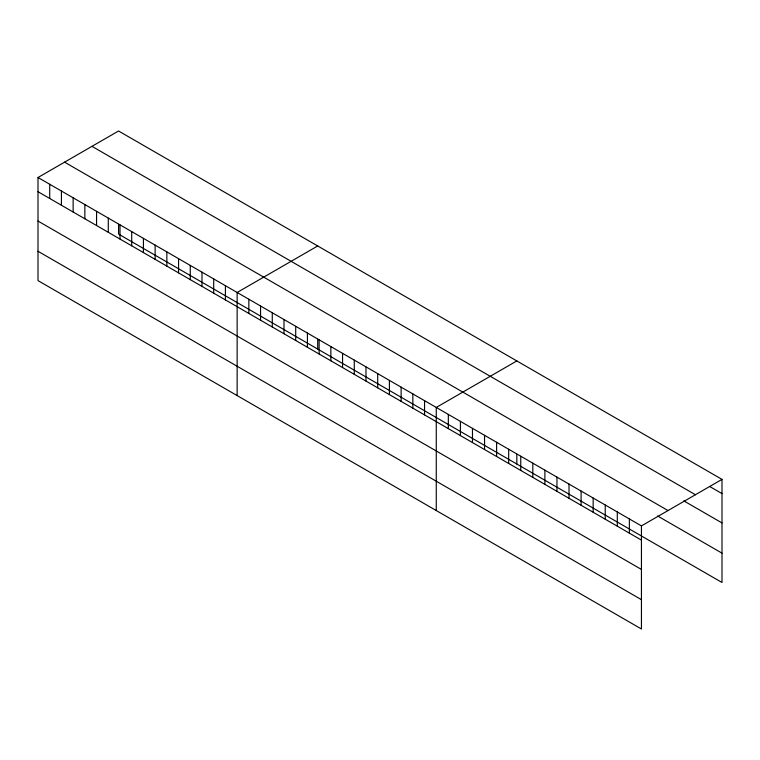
<?xml version="1.0" encoding="UTF-8"?>
<svg xmlns="http://www.w3.org/2000/svg" width="760" height="760" viewBox="0 0 760 760"><rect width="100%" height="100%" fill="white"/><g stroke="black" fill="none" stroke-linecap="round" stroke-linejoin="round"><path stroke-width="1.14" d="M38 177.507L641.44 525.901L641.44 629.005L38 280.611L38 177.507L118.56 130.995L722 479.389L722 582.492L118.56 234.099L118.56 224.323M317.699 245.965L237.139 292.476L237.139 395.58M516.828 360.933L436.269 407.445L436.269 510.549M641.44 525.901L722 479.389M709.935 486.628L722 493.601M91.979 146.347L695.419 494.741M683.781 500.868L722 522.928M64.581 162.165L668.021 510.558M657.637 515.992L722 553.156M38 191.719L641.44 540.113M38 221.055L641.44 569.439M38 251.275L641.44 599.668M629.365 518.938L629.365 533.14M617.3 511.964L617.3 526.177M605.236 505.001L605.236 519.203M593.161 498.028L593.161 512.24M581.096 491.064L581.096 505.267M569.021 484.091L569.021 498.303M556.957 477.128L556.957 491.331M544.892 470.164L544.892 484.367M532.817 463.191L532.817 477.394M520.752 456.228L520.752 470.43M516.828 454.262L516.828 464.037M508.678 449.255L508.678 463.467M496.612 442.291L496.612 456.494M484.548 435.318L484.548 449.53M472.473 428.355L472.473 442.558M460.408 421.382L460.408 435.594M448.333 414.418L448.333 428.621M424.555 400.691L424.555 414.894M412.841 393.927L412.841 408.13M401.128 387.163L401.128 401.365M389.415 380.399L389.415 394.601M377.701 373.635L377.701 387.837M365.987 366.871L365.987 381.083M354.274 360.107L354.274 374.319M342.56 353.343L342.56 367.555M330.847 346.588L330.847 360.791M319.133 339.824L319.133 354.027M317.699 339.292L317.699 349.068M307.42 333.06L307.42 347.263M295.706 326.297L295.706 340.499M283.993 319.533L283.993 333.735M272.279 312.769L272.279 326.971M260.566 306.005L260.566 320.216M248.852 299.24L248.852 313.452M225.416 285.722L225.416 299.924M213.702 278.958L213.702 293.16M201.989 272.194L201.989 286.397M190.275 265.43L190.275 279.632M178.562 258.666L178.562 272.868M166.849 251.902L166.849 266.104M155.135 245.138L155.135 259.35M143.421 238.374L143.421 252.586M131.708 231.61L131.708 245.822M119.995 224.855L119.995 239.058M108.281 218.091L108.281 232.294M96.567 211.327L96.567 225.53M84.854 204.564L84.854 218.766M73.14 197.799L73.14 212.002M61.427 191.035L61.427 205.248M49.713 184.272L49.713 198.483"/></g></svg>
